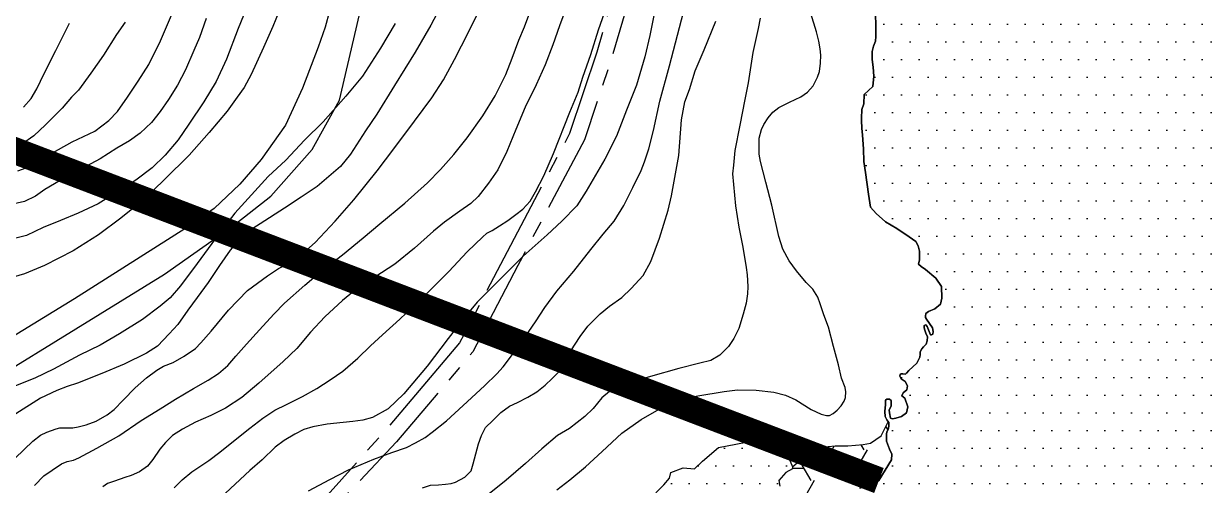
# Model space of a CAD drawing. Header units: millimetres. Extents: x 548366 to 1117317, y 7446967 to 14899125.
# Drawn here: x 556680 to 557211, y 7455463 to 7455670 of the extents above; entities that cross this region are included whole.
import ezdxf

# ---------------------------------------------------------------- set-up
doc = ezdxf.new("R2010")
doc.units = ezdxf.units.MM
doc.header["$MEASUREMENT"] = 0
doc.linetypes.add('ACAD_ISO11W100', pattern=[33, 12, -3, 12, -3, 0, -3])
doc.linetypes.add('ESTR-TERRA', pattern=[1, 0.7, -0.1, 0.1, -0.1])
for name, color, linetype in [('AFLORAMENTO_ROCHOSO', 32, 'Continuous'), ('AUTO_ESTRADA', 224, 'Continuous'), ('CURVA_INTERMEDIÁRIA', 32, 'Continuous'), ('CURVA_MESTRA', 36, 'Continuous'), ('ELETRO_PROP', 230, 'Continuous'), ('HACHURA_OCEANO', 131, 'Continuous'), ('OCEANO', 5, 'Continuous'), ('RADIAIS', 222, 'Continuous'), ('RIO_PERMANENTE', 4, 'Continuous'), ('RUA_PAV_S_MEIO_FIO', 2, 'ESTR-TERRA')]:
    doc.layers.add(name, color=color, linetype=linetype)

msp = doc.modelspace()

# ---------------------------------------------------------------- hatches: boundary and pattern name
at = {"layer": 'AFLORAMENTO_ROCHOSO', "ltscale": 0.5}
h = msp.add_hatch(dxfattribs=at)
h.set_pattern_fill('HEX', color=256, scale=2.5, style=0)
h.set_pattern_definition([(0, (0, 0), (0, 13.74815), [7.9375, -15.875]), (120, (0, 0), (-11.906247155, -6.874075), [7.9375, -15.875]), (60, (7.938, 0), (-11.906247155, 6.874075), [7.9375, -15.875])])
h.paths.add_polyline_path([(557056.42, 7455481.09), (557049.6, 7455480.46), (557043.83, 7455480.46), (557037.53, 7455479.94), (557032.39, 7455477.63), (557024.71, 7455471.14), (557024.71, 7455470.12), (557021.65, 7455468.59), (557018.58, 7455465.02), (557019.09, 7455462.47), (557024.71, 7455460.94), (557026.75, 7455454.82), (557031.35, 7455454.82), (557054.85, 7455461.45), (557061.76, 7455463.8), (557063.48, 7455464.95), (557069.08, 7455474.23), (557069.25, 7455476.8), (557068.28, 7455479.05), (557066.83, 7455482.59), (557066.83, 7455484.85), (557066.83, 7455485.81), (557066.99, 7455486.78), (557067.69, 7455487.8), (557067.85, 7455489.4), (557067.85, 7455491.01), (557067.63, 7455491.33), (557064.5, 7455485.08), (557059.68, 7455481.72)])
at = {"layer": 'HACHURA_OCEANO', "ltscale": 0.5}
h = msp.add_hatch(dxfattribs=at)
h.set_pattern_fill('DOTS', color=256, scale=5, style=0)
h.set_pattern_definition([(0, (0, 0), (3.96875, 7.9375), [0, -7.9375])])
h.paths.add_polyline_path([(557365, 7455915), (557236.21, 7455915), (557227.07, 7455910.08), (557217.59, 7455908.19), (557217.59, 7455906.3), (557203.39, 7455896.84), (557187.29, 7455889.27), (557177.82, 7455889.27), (557174.03, 7455889.27), (557173.08, 7455882.65), (557173.26, 7455857.49), (557173.26, 7455853.8), (557172.53, 7455847.17), (557168.1, 7455830.22), (557164.41, 7455814.75), (557162.2, 7455804.44), (557159.98, 7455800.01), (557152.61, 7455795.59), (557148.92, 7455791.17), (557144.49, 7455785.28), (557141.54, 7455785.28), (557134.9, 7455783.07), (557129, 7455780.12), (557126.05, 7455774.96), (557123.84, 7455770.54), (557120.15, 7455766.12), (557118.67, 7455759.49), (557114.24, 7455752.12), (557110.56, 7455749.91), (557105.39, 7455746.23), (557102.44, 7455741.81), (557098.75, 7455735.91), (557095.8, 7455732.97), (557093.59, 7455732.97), (557089.9, 7455732.23), (557086.21, 7455727.81), (557086.97, 7455718.88), (557083.26, 7455713.9), (557078.27, 7455712.13), (557068.12, 7455711.96), (557066.83, 7455711.48), (557066.83, 7455707.3), (557067.15, 7455700.22), (557067.31, 7455692.82), (557065.54, 7455686.54), (557062, 7455674.22), (557062.16, 7455669.4), (557062.16, 7455664.41), (557062, 7455662.32), (557061.03, 7455660.06), (557060.39, 7455657.65), (557060.39, 7455654.11), (557060.87, 7455650.57), (557061.19, 7455646.58), (557060.71, 7455641.92), (557056.84, 7455638.38), (557056.68, 7455634.19), (557055.88, 7455631.62), (557055.71, 7455627.76), (557055.71, 7455626.63), (557055.88, 7455623.25), (557056.04, 7455620.03), (557056.52, 7455613.92), (557056.68, 7455608.29), (557057.52, 7455603.35), (557058.81, 7455593.54), (557059.77, 7455587.75), (557062.19, 7455584.85), (557066.38, 7455581.15), (557071.53, 7455578.09), (557077.01, 7455574.39), (557080.07, 7455572.3), (557081.04, 7455570.37), (557081.68, 7455567.96), (557081.68, 7455564.1), (557081.2, 7455562.17), (557082.49, 7455561.04), (557084.42, 7455559.75), (557088.97, 7455555.8), (557091.55, 7455552.1), (557091.71, 7455546.79), (557091.07, 7455544.21), (557088.49, 7455542.12), (557085.75, 7455540.83), (557084.46, 7455540.03), (557084.3, 7455538.74), (557084.3, 7455538.1), (557086.24, 7455535.52), (557088, 7455532.88), (557087.64, 7455530.38), (557086.56, 7455530.38), (557085.11, 7455534.08), (557084.46, 7455534.88), (557083.82, 7455534.56), (557083.82, 7455533.59), (557084.14, 7455532.47), (557084.46, 7455531.18), (557085.27, 7455529.41), (557085.02, 7455526.72), (557083.48, 7455524.96), (557082.67, 7455524.16), (557082.03, 7455522.71), (557082.03, 7455520.58), (557080.42, 7455517.72), (557076.88, 7455514.34), (557075.49, 7455512.73), (557074.14, 7455512.89), (557073.49, 7455512.89), (557073.01, 7455512.57), (557072.85, 7455511.77), (557073.49, 7455510.64), (557075.26, 7455509.36), (557076.23, 7455507.42), (557076.07, 7455505.65), (557074.3, 7455504.37), (557073.81, 7455502.92), (557075.1, 7455501.95), (557076.39, 7455498.09), (557075.91, 7455495.36), (557073.65, 7455493.75), (557071.08, 7455492.94), (557068.76, 7455492.43), (557067.94, 7455496.51), (557068.98, 7455498.41), (557068.98, 7455500.83), (557068.18, 7455501.47), (557067.05, 7455501.47), (557066.4, 7455500.99), (557066.4, 7455499.06), (557066.08, 7455496), (557066.24, 7455493.75), (557067.05, 7455492.14), (557067.85, 7455491.01), (557067.85, 7455489.4), (557067.69, 7455487.8), (557066.99, 7455486.78), (557066.83, 7455485.81), (557066.83, 7455482.59), (557068.28, 7455479.05), (557069.25, 7455476.8), (557069.08, 7455474.23), (557063.48, 7455464.95), (557061.76, 7455463.8), (557054.85, 7455461.45), (557031.35, 7455454.82), (557026.75, 7455454.82), (557024.71, 7455460.94), (557019.09, 7455462.47), (557018.58, 7455465.02), (557021.65, 7455468.59), (557024.71, 7455470.12), (557024.71, 7455471.14), (557023.69, 7455473.69), (557021.65, 7455479.82), (557016.03, 7455482.88), (557007.85, 7455482.88), (556991.51, 7455479.82), (556984.35, 7455473.69), (556980.78, 7455470.12), (556975.67, 7455470.63), (556970.05, 7455468.59), (556969.54, 7455466.04), (556966.99, 7455462.98), (556963.41, 7455459.41), (556959.83, 7455457.37), (556957.28, 7455455.84), (556956.77, 7455453.8), (556957.79, 7455450.74), (556958.81, 7455448.18), (556957.28, 7455442.57), (556955.24, 7455439.51), (556950.64, 7455436.96), (556948.09, 7455432.88), (556947.57, 7455421.14), (556945.77, 7455412.75), (557365, 7455412.75)])

# ---------------------------------------------------------------- linework, layer by layer
at = {"layer": 'AFLORAMENTO_ROCHOSO', "ltscale": 0.5}
for points in [[(557059.68, 7455481.72), (557064.5, 7455485.08), (557067.63, 7455491.33)], [(557024.71, 7455471.14), (557032.39, 7455477.63), (557037.53, 7455479.94), (557043.83, 7455480.46), (557049.6, 7455480.46), (557056.42, 7455481.09), (557059.68, 7455481.72)]]:
    msp.add_lwpolyline(points, dxfattribs=at)
at = {"layer": 'AUTO_ESTRADA', "ltscale": 2.5, "flags": 128}
for points in [[(556508.02, 7455412.75), (556742.92, 7455557.58), (556773.38, 7455579.06), (556790.66, 7455592.63), (556809.18, 7455613.59), (556821.52, 7455635.78), (556828.93, 7455667.84), (556852.39, 7455770.18), (556862.26, 7455825.66), (556869.67, 7455854.02), (556878.31, 7455879.92), (556893.13, 7455913.21), (556909.18, 7455941.57), (557055.16, 7456209.92), (557066.27, 7456228.41), (557082.32, 7456245.68), (557098.37, 7456259.24), (557118.12, 7456272.8), (557145.28, 7456287.6), (557169.97, 7456295), (557200.83, 7456299.93), (557251.45, 7456303.63)], [(557018.8, 7456163.2), (556935.48, 7456015.8), (556878.19, 7455909.26), (556870.67, 7455894.24), (556864.15, 7455877.73), (556860.14, 7455864.71), (556854.63, 7455850.2), (556850.62, 7455832.18), (556818.99, 7455683.06), (556814.98, 7455668.54), (556811.97, 7455659.54), (556804.82, 7455641.13), (556797.3, 7455624.61), (556786.28, 7455609.09), (556776.76, 7455598.08), (556765.23, 7455587.07), (556753.71, 7455579.06), (556702.59, 7455546.53), (556552.17, 7455454.26)]]:
    msp.add_lwpolyline(points, dxfattribs=at)
at = {"layer": 'CURVA_INTERMEDIÁRIA'}
for points, elevation in [([(556795.64, 7455678.74), (556791.52, 7455668.8), (556787.31, 7455659.37), (556781.88, 7455647.33), (556778.77, 7455641.51), (556775.56, 7455637.09), (556771.01, 7455630.88), (556762.98, 7455621.25), (556754.04, 7455611.12), (556742.99, 7455600.08), (556733.25, 7455590.75), (556723.44, 7455582.73), (556713.3, 7455575.31), (556702.05, 7455568.18), (556689.09, 7455561.56), (556680.16, 7455557.75), (556668.81, 7455554.44)], 120), ([(556925.11, 7455682.69), (556920.24, 7455669.1), (556917.11, 7455660.56), (556913.77, 7455651.68), (556909.73, 7455642.67), (556904.76, 7455632.57), (556900.63, 7455622.56), (556896.58, 7455612.66), (556892.44, 7455604.49), (556888.31, 7455598.52), (556883.62, 7455592.45), (556880.4, 7455589.33), (556875.44, 7455585.93), (556868.54, 7455580.97), (556863.64, 7455576.96), (556855.18, 7455569.24), (556846.36, 7455562.08), (556837.26, 7455556.29), (556829.4, 7455551.2), (556822.78, 7455545.78), (556814.87, 7455538.52), (556808.53, 7455531.63), (556802.28, 7455524.19), (556796.27, 7455518.44), (556785.24, 7455508.61), (556777.61, 7455502.18), (556770.35, 7455497.4), (556763.73, 7455494.1), (556756.84, 7455491.16), (556750.99, 7455488.06), (556746.58, 7455485.21), (556743.36, 7455482), (556740.88, 7455479.06), (556737.76, 7455474.38), (556735.27, 7455471.44), (556731.78, 7455468.87), (556728.01, 7455467.21), (556725.16, 7455466.29), (556720.47, 7455464.64), (556717.44, 7455463.63), (556715.33, 7455462.16)], 70), ([(556807.56, 7455460.24), (556817.12, 7455465.38), (556825.58, 7455469.7), (556836.89, 7455474.57), (556844.88, 7455477.5), (556851.5, 7455479.71), (556855.64, 7455481.91), (556859.87, 7455484.21), (556863.12, 7455486.67), (556869.47, 7455491.81), (556877, 7455498.61), (556886.56, 7455507.52), (556891.99, 7455512.84), (556894.84, 7455516.06), (556898.7, 7455521.02), (556903.42, 7455527.53), (556909.4, 7455536.16), (556913.53, 7455542.68), (556919.05, 7455550.03), (556926.59, 7455558.94), (556934.16, 7455568.76), (556939.77, 7455575.65), (556944.64, 7455581.44), (556948.96, 7455588.42), (556953.09, 7455596.59), (556956.78, 7455604.18), (556958.35, 7455608.04), (556960.18, 7455613.92), (556962.39, 7455622.1), (556965.15, 7455635.32), (556969.48, 7455651.2), (556973.16, 7455664.98), (556977.75, 7455682.89)], 40), ([(556779.77, 7455677.16), (556776.06, 7455667.93), (556770.84, 7455654.18), (556766.08, 7455644.15), (556760.56, 7455635.02), (556753.93, 7455624.98), (556749.11, 7455617.96), (556743.28, 7455611.14), (556737.46, 7455605.42), (556730.13, 7455599.9), (556721.63, 7455594.51), (556713.2, 7455589.19), (556704.26, 7455585.08), (556696.23, 7455581.67), (556688.59, 7455578.65), (556681.06, 7455574.94), (556673.83, 7455573.24)], 130), ([(556676.03, 7455474.96), (556683.94, 7455482.68), (556687.34, 7455485.34), (556690.1, 7455486.72), (556694.42, 7455488.19), (556696.07, 7455488.65), (556698.83, 7455488.65), (556701.77, 7455488.65), (556704.25, 7455489.11), (556707.84, 7455490.02), (556712.31, 7455491.64), (556717.18, 7455494.4), (556720.4, 7455496.79), (556724.44, 7455501.01), (556729.77, 7455506.61), (556734.83, 7455511.11), (556739.52, 7455514.51), (556742.55, 7455516.35), (556746.78, 7455518), (556751.74, 7455520.85), (556756.8, 7455524.25), (556759.19, 7455526.82), (556763.93, 7455531.95), (556771.74, 7455541.5), (556780.2, 7455550.32), (556789.12, 7455556.93), (556794.17, 7455560.24), (556797.39, 7455561.89), (556801.34, 7455564.28), (556806.63, 7455568.39), (556810.58, 7455571.88), (556819.5, 7455581.44), (556827.95, 7455591.08), (556838.43, 7455604.03), (556845.91, 7455613.93), (556855.1, 7455626.33), (556862.92, 7455636.89), (556868.16, 7455644.89), (556873.14, 7455653.97), (556876.27, 7455660.22), (556883.44, 7455674.36)], 90), ([(556684.65, 7455462.69), (556688.88, 7455467.01), (556692.53, 7455469.65), (556696.76, 7455472.41), (556699.34, 7455473.42), (556702.19, 7455474.06), (556704.58, 7455475.07), (556712.67, 7455479.48), (556722.41, 7455485.08), (556732.43, 7455491.88), (556740.98, 7455497.21), (556747.87, 7455501.43), (556756.01, 7455506.27), (556762.62, 7455510.04), (556767.22, 7455513.07), (556771.36, 7455516.65), (556774.94, 7455520.79), (556779.81, 7455526.21), (556785.61, 7455532.63), (556791.95, 7455539.71), (556796.86, 7455544.64), (556805.87, 7455552.64), (556814.05, 7455559.52), (556822.78, 7455566.32), (556832.16, 7455573.95), (556839.55, 7455580.26), (556850.77, 7455589.53), (556860.97, 7455598.72), (556866.76, 7455604.6), (556872.74, 7455611.3), (556878.75, 7455618.91), (556885.73, 7455628.74), (556891.34, 7455637.74), (556896.03, 7455647.38), (556898.97, 7455654.64), (556901.91, 7455662.72), (556904.42, 7455668.69), (556907.36, 7455676.41)], 80), ([(556747.35, 7455461.7), (556750.93, 7455465.28), (556755.16, 7455468.77), (556762.79, 7455474), (556767.84, 7455477.68), (556773.18, 7455482), (556781.31, 7455488.48), (556787.1, 7455492.88), (556792.52, 7455496.56), (556797.67, 7455499.04), (556804.93, 7455502.71), (556811.28, 7455506.29), (556817.29, 7455510.11), (556822.99, 7455514.06), (556829.7, 7455519.84), (556835.4, 7455525.45), (556840.73, 7455530.41), (556848.48, 7455537.36), (556859.88, 7455548.2), (556870.45, 7455558.76), (556878.82, 7455567.67), (556882.34, 7455571.14), (556885.56, 7455574.26), (556887.58, 7455576.1), (556889.97, 7455577.29), (556893.19, 7455579.31), (556897.05, 7455581.79), (556900.64, 7455584.46), (556903.76, 7455586.84), (556907.07, 7455590.43), (556909.46, 7455594.65), (556913.07, 7455601.78), (556917.49, 7455611.79), (556924.75, 7455630.34), (556928.52, 7455639.34), (556930.65, 7455646.13), (556934.24, 7455656.23), (556937.73, 7455667.44), (556940.3, 7455675.06)], 60), ([(556918.93, 7455460.82), (556924.84, 7455465.23), (556931.78, 7455471.13), (556939.38, 7455477.97), (556948.19, 7455486.22), (556956.82, 7455492.41), (556964.93, 7455497.03), (556973.37, 7455501.06), (556982.28, 7455502.94), (556994, 7455504.91), (557000, 7455505.66), (557008.45, 7455505.47), (557016.28, 7455504.65), (557021.63, 7455503.33), (557026.13, 7455501.18), (557033.07, 7455496.87), (557037.57, 7455494.81), (557040.01, 7455494.15), (557041.32, 7455494.15), (557043.01, 7455495.09), (557044.79, 7455496.59), (557046.48, 7455498.46), (557047.89, 7455500.52), (557048.45, 7455502.21), (557048.64, 7455504.83), (557048.35, 7455506.71), (557046.67, 7455510.92), (557045.35, 7455516.92), (557043.1, 7455525.07), (557040.93, 7455533.87), (557038.77, 7455539.4), (557037.08, 7455544.36), (557036.05, 7455547.36), (557033.8, 7455550.83), (557030.89, 7455553.83), (557026.49, 7455559.17), (557023.2, 7455563.57), (557020.3, 7455568.82), (557018.6, 7455574.52), (557015.41, 7455588.67), (557012.69, 7455598.98), (557010.34, 7455608.16), (557009.8, 7455611.52), (557009.8, 7455618.73), (557010.74, 7455622.58), (557011.77, 7455624.83), (557013.74, 7455627.82), (557015.89, 7455630.35), (557018.61, 7455632.42), (557023.3, 7455634.95), (557028.37, 7455637.2), (557031.46, 7455639.35), (557034, 7455642.26), (557035.87, 7455646.1), (557036.81, 7455648.63), (557037.28, 7455652.38), (557037.46, 7455656.02), (557037.18, 7455658.83), (557036.53, 7455662.21), (557035.4, 7455666.52), (557032.96, 7455674.77)], 10), ([(556846.52, 7455670.19), (556839.89, 7455659.15), (556831.76, 7455646.61), (556824.33, 7455637.58), (556814.14, 7455626.06), (556805.71, 7455617.83), (556797.37, 7455608.9), (556789.54, 7455601.48), (556774.52, 7455584.95), (556767.49, 7455575.82), (556757.55, 7455562.47), (556750.12, 7455552.44), (556745.56, 7455547.03), (556741.04, 7455543.31), (556733.1, 7455537.19), (556722.76, 7455530.77), (556714.12, 7455525.75), (556704.89, 7455521.24), (556693.14, 7455515.02), (556684.8, 7455510.9), (556671.67, 7455505.63)], 110), ([(556761.66, 7455672.4), (556758.6, 7455663.97), (556756.09, 7455658.14), (556752.37, 7455649.44), (556748.85, 7455642.49), (556744.77, 7455636.1), (556741.06, 7455630.64), (556737.17, 7455625.73), (556732.07, 7455620.91), (556727.25, 7455617.58), (556721.59, 7455614.15), (556714.11, 7455609.37), (556703.73, 7455603.82), (556696.22, 7455599.74), (556689.27, 7455595.67), (556685.1, 7455592.7), (556680.18, 7455590.29), (556674.16, 7455588.9)], 140), ([(556725.27, 7455670.87), (556721.47, 7455665.32), (556715.53, 7455655.96), (556709.97, 7455647.9), (556704.41, 7455640.21), (556701.26, 7455637.16), (556697.09, 7455632.16), (556689.54, 7455624.68), (556684.35, 7455619.78), (556678.79, 7455615.89)], 160), ([(556679.64, 7455632.61), (556683.07, 7455636.59), (556685.75, 7455640.86), (556688.91, 7455647.71), (556694.19, 7455658.08), (556697.53, 7455664.66), (556700.32, 7455670.3)], 170), ([(556858.75, 7455461.67), (556862.36, 7455462.87), (556865.96, 7455463.07), (556868.96, 7455463.27), (556871.57, 7455463.67), (556873.47, 7455464.27), (556877.77, 7455466.47), (556880.47, 7455469.27), (556881.47, 7455472.47), (556883.88, 7455481.47), (556885.12, 7455485.23), (556887.02, 7455488.83), (556890.33, 7455491.93), (556893.83, 7455495.53), (556897.73, 7455498.33), (556901.33, 7455500.03), (556905.94, 7455502.43), (556909.94, 7455504.73), (556913.74, 7455507.83), (556916.85, 7455510.73), (556919.95, 7455513.93), (556925.28, 7455523.2), (556929.39, 7455529.7), (556932.89, 7455534.3), (556938.4, 7455539.8), (556942.6, 7455543.3), (556948.1, 7455547.2), (556952.31, 7455551.2), (556957.76, 7455557.07), (556961.16, 7455563.27), (556965.06, 7455573.77), (556968.87, 7455586.37), (556970.47, 7455592.88), (556973.67, 7455610.85), (556974.87, 7455626.95), (556976.37, 7455635.05), (556978.48, 7455640.52), (556981.08, 7455648.92), (556985.08, 7455658.43), (556990.29, 7455671.33)], 30), ([(557010.24, 7455672.67), (557009.3, 7455667.98), (557006.95, 7455657.2), (557004.8, 7455643.52), (557003.29, 7455636.05), (557001.04, 7455624.52), (556998.88, 7455613.19), (556998.23, 7455606.63), (556997.85, 7455602.71), (556998.23, 7455597.93), (556999.16, 7455588.37), (557000.57, 7455578.81), (557002.45, 7455569.72), (557003.95, 7455560.63), (557004.33, 7455557.36), (557004.61, 7455552.02), (557004.52, 7455548.74), (557003.86, 7455544.53), (557002.64, 7455539.65), (557000.58, 7455533.19), (556998.33, 7455528.69), (556995.98, 7455525.13), (556992.14, 7455521.28), (556988.01, 7455518.85), (556983.13, 7455517.63), (556973.71, 7455515.33), (556961.05, 7455511.68), (556950.92, 7455508.68), (556946.42, 7455507.08), (556942.67, 7455504.93), (556939.2, 7455502.02), (556935.26, 7455497.34), (556931.6, 7455493.68), (556928.17, 7455491), (556924.61, 7455488.37), (556919.26, 7455485.09), (556912.32, 7455479.19), (556904.91, 7455472.63), (556896.29, 7455465.04), (556888.59, 7455458.94)], 20)]:
    msp.add_lwpolyline(points, dxfattribs=dict(at, elevation=elevation))
at = {"layer": 'CURVA_MESTRA'}
for points, elevation in [([(556870.56, 7455684.95), (556862.38, 7455669.43), (556855.36, 7455657.41), (556846.17, 7455642.34), (556838.17, 7455629.48), (556833.18, 7455621.96), (556826.47, 7455611.58), (556821.87, 7455605.98), (556811.39, 7455596.98), (556804.32, 7455592.2), (556796.78, 7455587.33), (556785.84, 7455580.17), (556780.92, 7455577.07), (556776.59, 7455573.39), (556772.46, 7455568.34), (556767.68, 7455561.54), (556762.62, 7455553.92), (556757.66, 7455547.21), (556753.49, 7455541.46), (556748.89, 7455535.03), (556745.12, 7455530.8), (556739.79, 7455525.29), (556734.83, 7455522.17), (556724.81, 7455517.21), (556714.79, 7455512.98), (556703.98, 7455508.7), (556699.3, 7455507.23), (556694.61, 7455505.39), (556687.35, 7455501.9), (556676.22, 7455494.92)], 100), ([(556677.18, 7455604.07), (556682.93, 7455606.2), (556691.71, 7455611.45), (556701.54, 7455617.01), (556711.64, 7455621.83), (556718.04, 7455626.64), (556721.93, 7455630.62), (556726.29, 7455637.11), (556731.2, 7455644.33), (556735.95, 7455651.74), (556741.14, 7455662.48), (556746.05, 7455673.97)], 150), ([(556963.03, 7455676.75), (556960.64, 7455664.83), (556958.43, 7455655.28), (556954.66, 7455642.51), (556950.16, 7455631.31), (556945.72, 7455619.57), (556940.57, 7455609.28), (556932.2, 7455594.96), (556927.98, 7455588.34), (556921.22, 7455581.47), (556914.69, 7455575.31), (556903.85, 7455565.76), (556893.18, 7455555.11), (556883.16, 7455545.1), (556877.62, 7455538.21), (556870.27, 7455528.75), (556860.8, 7455516.35), (556850.32, 7455503.86), (556843.37, 7455497.11), (556836.29, 7455493.25), (556831.88, 7455492.06), (556827.38, 7455491.42), (556823.15, 7455490.96), (556815.89, 7455490.31), (556809.45, 7455489.03), (556805.41, 7455487.83), (556801.45, 7455485.72), (556796.67, 7455482.87), (556792.63, 7455479.93), (556786.75, 7455474.24), (556781.27, 7455469.47), (556768.04, 7455457.17)], 50)]:
    msp.add_lwpolyline(points, dxfattribs=dict(at, elevation=elevation))
at = {"layer": 'ELETRO_PROP', "linetype": 'ACAD_ISO11W100', "lineweight": -3, "ltscale": 6.25, "elevation": 200, "flags": 128}
msp.add_lwpolyline([(552267.42, 7454168.15, 12, 12, 0), (552047.04, 7455150.08, 12, 12, 0), (552168.73, 7456345.85, 12, 12, 0), (552826.6, 7456584.53, 12, 12, 0), (552824.31, 7456593.7, 12, 12, 0), (552808.25, 7456621.21, 12, 12, 0), (552793.34, 7456651, 12, 12, 0), (552787.61, 7456679.65, 12, 12, 0), (552791.05, 7456686.53, 12, 12, 0), (552803.67, 7456696.84, 12, 12, 0), (552824.31, 7456702.57, 12, 12, 0), (552843.34, 7456706.89, 12, 12, 0), (552878.9, 7456705.75, 12, 12, 0), (552899.54, 7456705.75, 12, 12, 0), (552931.65, 7456702.31, 12, 12, 0), (552958.03, 7456701.16, 12, 12, 0), (552992.44, 7456696.58, 12, 12, 0), (553010.79, 7456696.58, 12, 12, 0), (553025.7, 7456696.58, 12, 12, 0), (553049.78, 7456704.6, 12, 12, 0), (553070.43, 7456714.91, 12, 12, 0), (553079.6, 7456727.52, 12, 12, 0), (553091.07, 7456749.29, 12, 12, 0), (553100.25, 7456764.19, 12, 12, 0), (553108.27, 7456777.95, 12, 12, 0), (553111.71, 7456790.55, 12, 12, 0), (553114.01, 7456804.3, 12, 12, 0), (553114.01, 7456816.91, 12, 12, 0), (553110.57, 7456829.52, 12, 12, 0), (553107.13, 7456843.27, 12, 12, 0), (553094.51, 7456855.87, 12, 12, 0), (553054.37, 7456875.36, 12, 12, 0), (553016.52, 7456892.55, 12, 12, 0), (553000.47, 7456902.86, 12, 12, 0), (552991.29, 7456916.61, 12, 12, 0), (552989, 7456933.8, 12, 12, 0), (552992.44, 7456965.89, 12, 12, 0), (553000.47, 7456978.5, 12, 12, 0), (553022.77, 7456984.65, 12, 12, 0), (553036.53, 7456988.09, 12, 12, 0), (553059.47, 7456989.23, 12, 12, 0), (553096.17, 7456990.38, 12, 12, 0), (553134.01, 7456988.09, 12, 12, 0), (553160.39, 7456988.09, 12, 12, 0), (553197.09, 7456988.09, 12, 12, 0), (553241.82, 7456992.67, 12, 12, 0), (553268.2, 7456993.82, 12, 12, 0), (553284.25, 7457000.69, 12, 12, 0), (553301.46, 7457011.01, 12, 12, 0), (553319.81, 7457032.78, 12, 12, 0), (553334.72, 7457051.12, 12, 12, 0), (553345.04, 7457069.45, 12, 12, 0), (553355.36, 7457091.23, 12, 12, 0), (553371.42, 7457111.86, 12, 12, 0), (553385.87, 7457124.71, 12, 12, 0), (553400.78, 7457136.17, 12, 12, 0), (553413.39, 7457141.9, 12, 12, 0), (553431.74, 7457144.2, 12, 12, 0), (553445.51, 7457144.2, 12, 12, 0), (553455.83, 7457140.76, 12, 12, 0), (553485.65, 7457129.3, 12, 12, 0), (553516.61, 7457114.4, 12, 12, 0), (553537.26, 7457104.09, 12, 12, 0), (553559.05, 7457099.5, 12, 12, 0), (553575.1, 7457101.79, 12, 12, 0), (553585.43, 7457108.67, 12, 12, 0), (553591.16, 7457115.55, 12, 12, 0), (553592.31, 7457124.71, 12, 12, 0), (553591.16, 7457141.9, 12, 12, 0), (553586.57, 7457162.53, 12, 12, 0), (553580.84, 7457177.43, 12, 12, 0), (553577.4, 7457193.48, 12, 12, 0), (553575.1, 7457212.96, 12, 12, 0), (553581.98, 7457216.4, 12, 12, 0), (553592.31, 7457220.98, 12, 12, 0), (553600.33, 7457220.98, 12, 12, 0), (553618.68, 7457219.83, 12, 12, 0), (553672.89, 7457209.79, 12, 12, 0), (553683.21, 7457207.5, 12, 12, 0), (553694.68, 7457206.35, 12, 12, 0), (553706.14, 7457207.5, 12, 12, 0), (553724.49, 7457208.64, 12, 12, 0), (553742.84, 7457216.66, 12, 12, 0), (553752.02, 7457220.1, 12, 12, 0), (553764.64, 7457232.71, 12, 12, 0), (553786.43, 7457252.19, 12, 12, 0), (553804.78, 7457263.65, 12, 12, 0), (553836.89, 7457283.13, 12, 12, 0), (553872.44, 7457293.45, 12, 12, 0), (553895.38, 7457300.32, 12, 12, 0), (553909.14, 7457302.62, 12, 12, 0), (553920.61, 7457302.62, 12, 12, 0), (553928.64, 7457300.32, 12, 12, 0), (553935.52, 7457299.18, 12, 12, 0), (553943.55, 7457295.74, 12, 12, 0), (553950.43, 7457293.45, 12, 12, 0), (553958.46, 7457290.01, 12, 12, 0), (553972.22, 7457281.99, 12, 12, 0), (553994.01, 7457272.82, 12, 12, 0), (554003.19, 7457265.94, 12, 12, 0), (554029.57, 7457259.07, 12, 12, 0), (554063.97, 7457247.61, 12, 12, 0), (554092.5, 7457228.72, 12, 12, 0), (554101.67, 7457218.41, 12, 12, 0), (554109.7, 7457209.24, 12, 12, 0), (554115.44, 7457203.51, 12, 12, 0), (554131.49, 7457196.64, 12, 12, 0), (554152.14, 7457190.91, 12, 12, 0), (554204.89, 7457187.47, 12, 12, 0), (554226.68, 7457188.61, 12, 12, 0), (554245.03, 7457185.18, 12, 12, 0), (554259.94, 7457185.18, 12, 12, 0), (554266.83, 7457185.18, 12, 12, 0), (554282.88, 7457182.88, 12, 12, 0), (554289.76, 7457179.45, 12, 12, 0), (554295.5, 7457176.01, 12, 12, 0), (554304.67, 7457167.99, 12, 12, 0), (554310.41, 7457161.11, 12, 12, 0), (554312.7, 7457153.09, 12, 12, 0), (554316.14, 7457140.48, 12, 12, 0), (554317.29, 7457126.73, 12, 12, 0), (554317.29, 7457111.83, 12, 12, 0), (554321.88, 7457086.62, 12, 12, 0), (554328.76, 7457054.53, 12, 12, 0), (554334.49, 7457020.15, 12, 12, 0), (554342.52, 7457000.67, 12, 12, 0), (554358.58, 7456992.65, 12, 12, 0), (554371.19, 7456994.94, 12, 12, 0), (554403.3, 7456997.23, 12, 12, 0), (554412.48, 7456994.94, 12, 12, 0), (554418.21, 7456989.21, 12, 12, 0), (554418.45, 7456974.42, 12, 12, 0), (555298.44, 7457141.13, 12, 12, 0), (556099.85, 7455833.18, 12, 12, 0), (557063.48, 7455464.95, 12, 12, 0), (557063.48, 7455464.95, 12, 12, 0), (557063.48, 7455464.95, 12, 12, 0), (557063.48, 7455464.95, 0, 0, 0)], format="xyseb", dxfattribs=at)
at = {"layer": 'OCEANO', "ltscale": 2.5}
for points in [[(557063.48, 7455464.95), (557063.48, 7455464.95), (557069.08, 7455474.23), (557069.25, 7455476.8), (557068.28, 7455479.05), (557066.83, 7455482.59), (557066.83, 7455484.85), (557066.83, 7455485.81), (557066.99, 7455486.78), (557067.69, 7455487.8), (557067.85, 7455489.4), (557067.85, 7455491.01), (557067.05, 7455492.14), (557066.24, 7455493.75), (557066.08, 7455496), (557066.4, 7455499.06), (557066.4, 7455500.99), (557067.05, 7455501.47), (557068.18, 7455501.47), (557068.98, 7455500.83), (557068.98, 7455498.41), (557068.01, 7455496.64), (557068.18, 7455495.36), (557068.66, 7455492.94), (557069.63, 7455492.62), (557071.08, 7455492.94), (557073.65, 7455493.75), (557075.91, 7455495.36), (557076.39, 7455498.09), (557075.1, 7455501.95), (557073.81, 7455502.92), (557074.3, 7455504.37), (557076.07, 7455505.65), (557076.23, 7455507.42), (557075.26, 7455509.36), (557073.49, 7455510.64), (557072.85, 7455511.77), (557073.01, 7455512.57), (557073.49, 7455512.89), (557074.14, 7455512.89), (557075.43, 7455512.73), (557075.91, 7455513.22), (557076.88, 7455514.34), (557080.42, 7455517.72), (557081.87, 7455520.3), (557082.03, 7455521.58), (557082.03, 7455522.71), (557082.67, 7455524.16), (557083.48, 7455524.96), (557084.61, 7455526.25), (557085.11, 7455527.64), (557085.27, 7455529.41), (557084.46, 7455531.18), (557084.14, 7455532.47), (557083.82, 7455533.59), (557083.82, 7455534.56), (557084.46, 7455534.88), (557085.11, 7455534.08), (557086.56, 7455530.38), (557087.04, 7455530.38), (557087.69, 7455530.7), (557087.85, 7455531.82), (557087.52, 7455533.59), (557086.24, 7455535.52), (557084.79, 7455537.46), (557084.3, 7455538.1), (557084.3, 7455538.74), (557084.46, 7455540.03), (557085.75, 7455540.83), (557088.49, 7455542.12), (557091.07, 7455544.21), (557091.71, 7455546.79), (557091.55, 7455552.1), (557088.97, 7455555.8), (557084.42, 7455559.75), (557082.49, 7455561.04), (557081.2, 7455562.17), (557081.68, 7455564.1), (557081.68, 7455567.96), (557081.04, 7455570.37), (557080.07, 7455572.3), (557077.01, 7455574.39), (557071.53, 7455578.09), (557066.38, 7455581.15), (557062.19, 7455584.85), (557059.77, 7455587.75), (557058.81, 7455593.54), (557057.52, 7455603.35), (557056.68, 7455608.29), (557056.52, 7455613.92), (557056.04, 7455620.03), (557055.88, 7455623.25), (557055.71, 7455626.63), (557055.71, 7455627.76), (557055.88, 7455631.62), (557056.68, 7455634.19), (557056.84, 7455638.38), (557060.71, 7455641.92), (557061.19, 7455646.58), (557060.87, 7455650.57), (557060.39, 7455654.11), (557060.39, 7455657.65), (557061.03, 7455660.06), (557062, 7455662.32), (557062.16, 7455664.41), (557062.16, 7455669.4), (557062, 7455674.22)], [(556963.41, 7455459.41), (556966.99, 7455462.98), (556969.54, 7455466.04), (556970.05, 7455468.59), (556975.67, 7455470.63), (556980.78, 7455470.12), (556984.35, 7455473.69), (556991.51, 7455479.82), (557007.85, 7455482.88), (557016.03, 7455482.88), (557021.65, 7455479.82), (557023.69, 7455473.69), (557024.71, 7455471.14), (557024.71, 7455470.12), (557021.65, 7455468.59), (557018.58, 7455465.02), (557019.09, 7455462.47)], [(557054.85, 7455461.45), (557061.76, 7455463.8), (557063.48, 7455464.95), (557063.48, 7455464.95), (557063.48, 7455464.95), (557063.48, 7455464.95)]]:
    msp.add_lwpolyline(points, dxfattribs=at)
at = {"layer": 'RADIAIS', "linetype": 'Continuous', "ltscale": 2.5}
for radius in [4998.2, 3998.56, 2998.91]:
    msp.add_circle((554363.71, 7455412.75), radius, dxfattribs=at)
at = {"layer": 'RIO_PERMANENTE'}
msp.add_lwpolyline([(557062, 7455674.22), (557062.16, 7455669.4), (557062.16, 7455664.41), (557062, 7455662.32), (557061.03, 7455660.06), (557060.39, 7455657.65), (557060.39, 7455654.11), (557060.87, 7455650.57), (557061.19, 7455646.58), (557060.71, 7455641.92), (557056.84, 7455638.38), (557056.68, 7455634.19), (557055.88, 7455631.62), (557055.71, 7455627.76), (557055.71, 7455626.63), (557055.88, 7455623.25), (557056.04, 7455620.03), (557056.52, 7455613.92), (557056.68, 7455608.29), (557057.52, 7455603.35), (557058.81, 7455593.54), (557059.77, 7455587.75), (557062.19, 7455584.85), (557066.38, 7455581.15), (557071.53, 7455578.09), (557077.01, 7455574.39), (557080.07, 7455572.3), (557081.04, 7455570.37), (557081.68, 7455567.96), (557081.68, 7455564.1), (557081.2, 7455562.17), (557082.49, 7455561.04), (557084.42, 7455559.75), (557088.97, 7455555.8), (557091.55, 7455552.1), (557091.71, 7455546.79), (557091.07, 7455544.21), (557088.49, 7455542.12), (557085.75, 7455540.83), (557084.46, 7455540.03), (557084.3, 7455538.74), (557084.3, 7455538.1), (557084.79, 7455537.46), (557086.24, 7455535.52), (557087.52, 7455533.59), (557087.85, 7455531.82), (557087.69, 7455530.7), (557087.04, 7455530.38), (557086.56, 7455530.38), (557085.11, 7455534.08), (557084.46, 7455534.88), (557083.82, 7455534.56), (557083.82, 7455533.59), (557084.14, 7455532.47), (557084.46, 7455531.18), (557085.27, 7455529.41), (557085.11, 7455527.64), (557084.61, 7455526.25), (557083.48, 7455524.96), (557082.67, 7455524.16), (557082.03, 7455522.71), (557082.03, 7455521.58), (557081.87, 7455520.3), (557080.42, 7455517.72), (557076.88, 7455514.34), (557075.91, 7455513.22), (557075.43, 7455512.73), (557074.14, 7455512.89), (557073.49, 7455512.89), (557073.01, 7455512.57), (557072.85, 7455511.77), (557073.49, 7455510.64), (557075.26, 7455509.36), (557076.23, 7455507.42), (557076.07, 7455505.65), (557074.3, 7455504.37), (557073.81, 7455502.92), (557075.1, 7455501.95), (557076.39, 7455498.09), (557075.91, 7455495.36), (557073.65, 7455493.75), (557071.08, 7455492.94), (557069.63, 7455492.62), (557068.66, 7455492.94), (557068.18, 7455495.36), (557068.01, 7455496.64), (557068.98, 7455498.41), (557068.98, 7455500.83), (557068.18, 7455501.47), (557067.05, 7455501.47), (557066.4, 7455500.99), (557066.4, 7455499.06), (557066.08, 7455496), (557066.24, 7455493.75), (557067.05, 7455492.14), (557067.85, 7455491.01), (557067.85, 7455489.4), (557067.69, 7455487.8), (557066.99, 7455486.78), (557066.83, 7455485.81), (557066.83, 7455484.85), (557066.83, 7455482.59), (557068.28, 7455479.05), (557069.25, 7455476.8), (557069.08, 7455474.23), (557063.48, 7455464.95)], dxfattribs=at)
at = {"layer": 'RUA_PAV_S_MEIO_FIO', "ltscale": 75, "flags": 128}
for points in [[(557405.22, 7456311.97), (557389.4, 7456298.56), (557380.4, 7456291.26), (557370.29, 7456286.77), (557355.12, 7456284.53), (557332.08, 7456282.84), (557304.54, 7456282.84), (557280.94, 7456282.84), (557264.08, 7456282.84), (557251.15, 7456281.16), (557242.72, 7456276.67), (557230.36, 7456267.69), (557211.25, 7456255.34), (557196.08, 7456248.05), (557182.59, 7456243.56), (557173.6, 7456238.51), (557165.04, 7456231.05), (557135.82, 7456199.05), (557113.86, 7456175.42), (557074.91, 7456135.56), (557038.51, 7456084.98), (557019.76, 7456045.96), (557007.51, 7456026.08), (556988.88, 7455995.08), (556980.88, 7455982.3), (556974.31, 7455967.53), (556960.42, 7455924.75), (556953.79, 7455911.49), (556952.1, 7455881.24), (556960, 7455838.67), (556966.05, 7455794.82), (556961.57, 7455761.98), (556953.84, 7455728), (556947.66, 7455694.09), (556936.93, 7455657.34), (556924.73, 7455620.8), (556895.14, 7455564.81), (556875.31, 7455526.71), (556841.9, 7455487.27), (556775.07, 7455412.75), (556775.07, 7455412.75)], [(557317.38, 7456274.62), (557290.36, 7456274.26), (557261.7, 7456274.82), (557256.08, 7456274.82), (557244.28, 7456268.09), (557228.55, 7456255.74), (557207.19, 7456242.27), (557192.02, 7456236.1), (557179.65, 7456233.29), (557173.47, 7456229.36), (557159.99, 7456214.77), (557118.96, 7456170.43), (557080.39, 7456130.96), (557044.67, 7456081.32), (557026.03, 7456042.54), (557013.6, 7456022.37), (556994.97, 7455991.34), (556987.2, 7455978.93), (556980.99, 7455964.97), (556967.04, 7455922.03), (556960.83, 7455909.62), (556959.28, 7455881.7), (556967.04, 7455839.81), (556973.26, 7455794.83), (556968.6, 7455760.7), (556960.83, 7455726.57), (556954.62, 7455692.44), (556943.75, 7455655.21), (556931.32, 7455617.98), (556901.47, 7455561.49), (556881.27, 7455522.71), (556847.1, 7455482.38), (556781.39, 7455412.75), (556781.39, 7455412.75)]]:
    msp.add_lwpolyline(points, dxfattribs=at)

doc.saveas('drawing.dxf')
